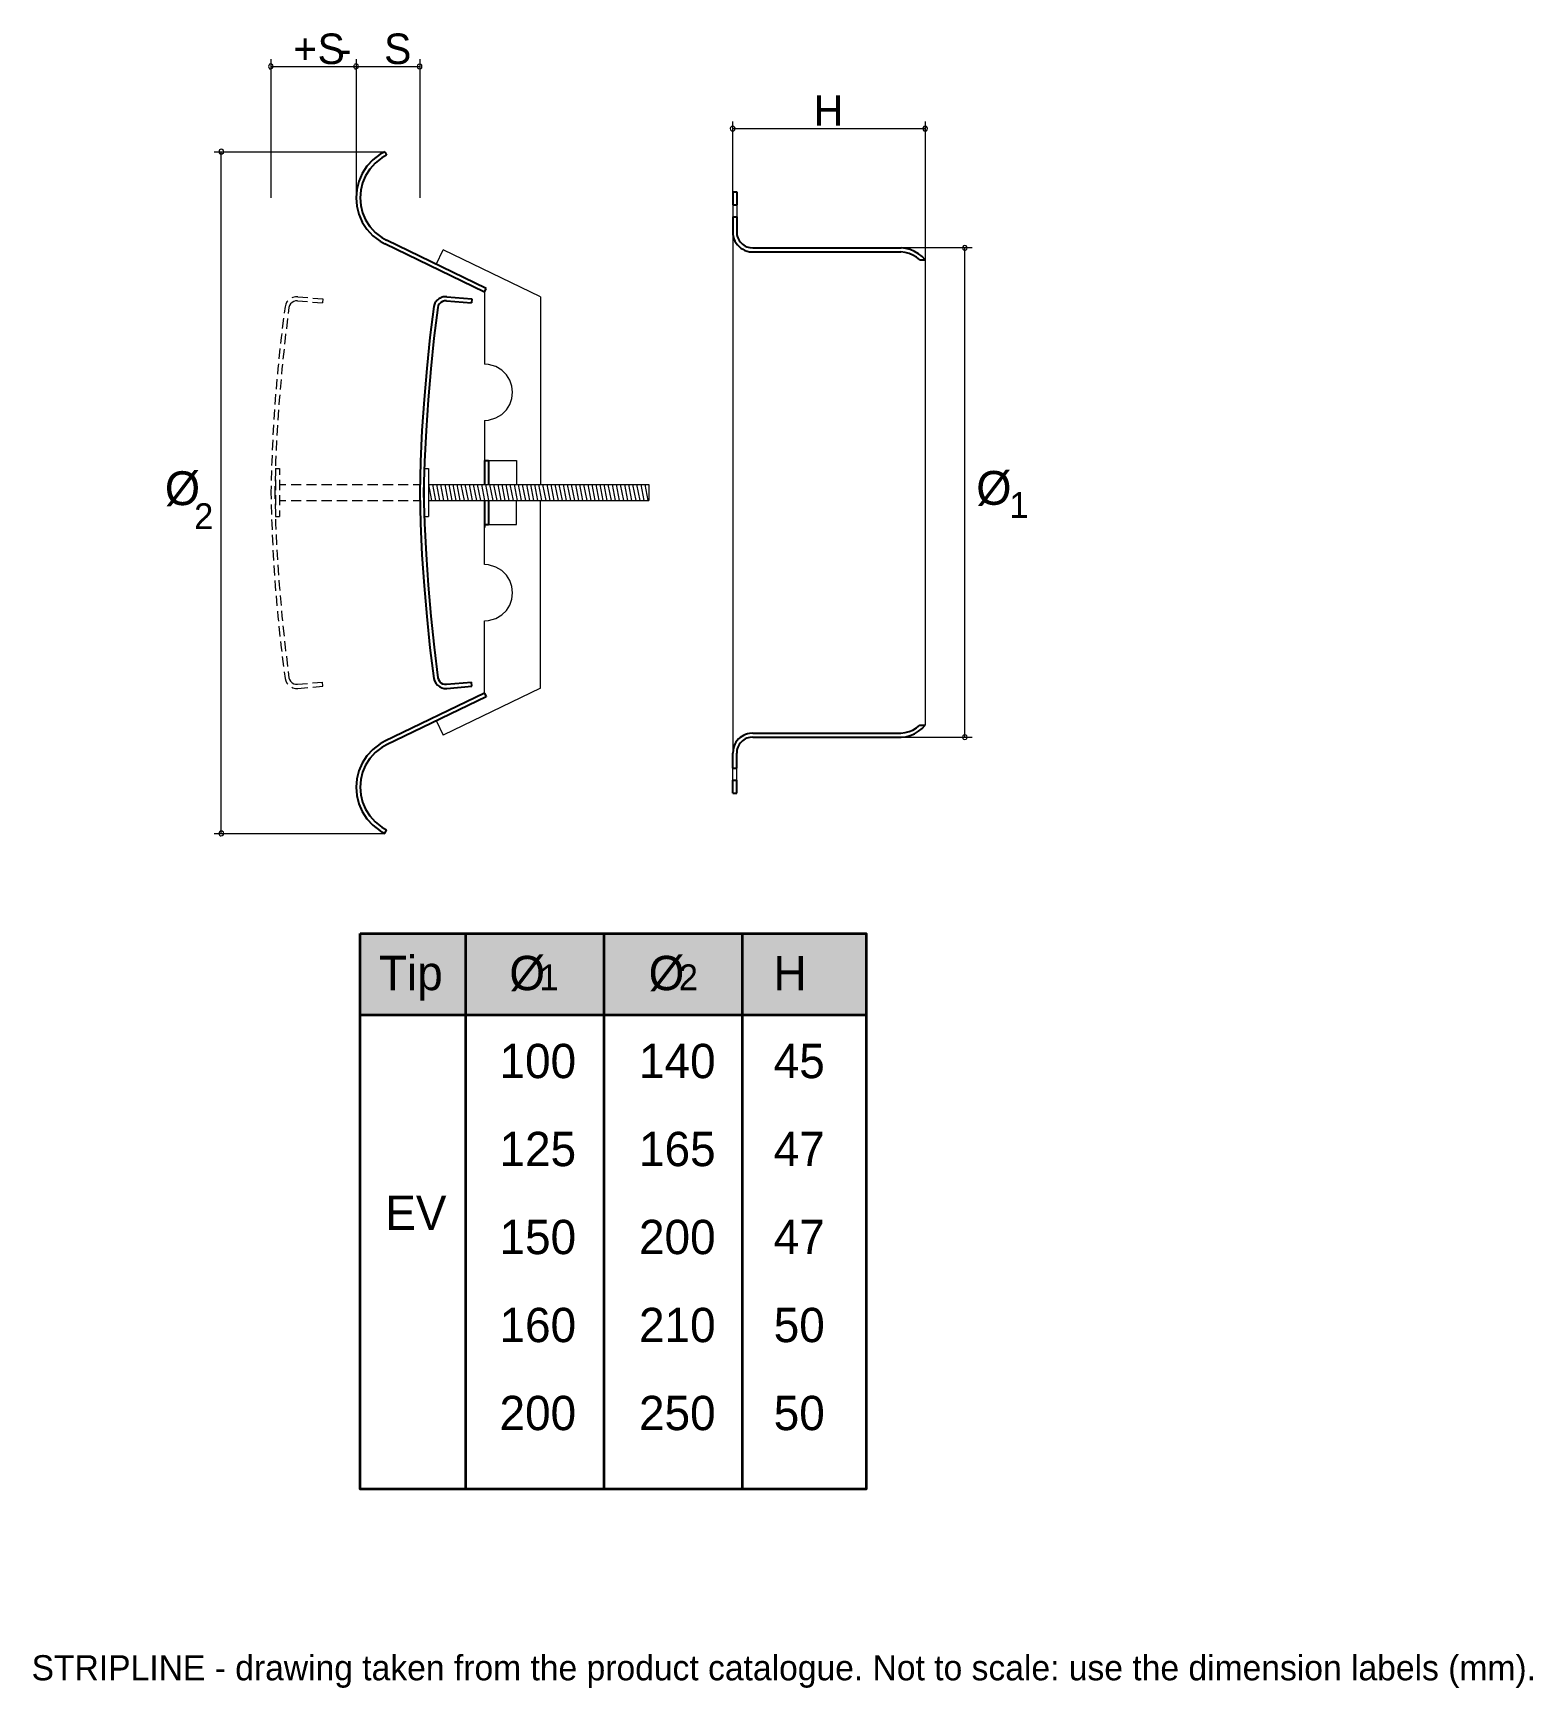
# Model space of a CAD drawing. Extents: x 0 to 239, y -13 to 250.
import ezdxf

# ---------------------------------------------------------------- set-up
doc = ezdxf.new("R2010")
doc.units = 0
for name, color, linetype in [('FILL', 8, 'Continuous'), ('GEOMETRY', 7, 'Continuous'), ('NOTE', 1, 'Continuous'), ('TEXT', 7, 'Continuous')]:
    doc.layers.add(name, color=color, linetype=linetype)

msp = doc.modelspace()

# ---------------------------------------------------------------- hatches: boundary and pattern name
at = {"layer": 'FILL'}
msp.add_hatch(color=7, dxfattribs=at).paths.add_polyline_path([(52.25, 106.79), (132.79, 106.79), (132.79, 93.87), (52.25, 93.87), (52.25, 106.79)])

# ---------------------------------------------------------------- linework, layer by layer
at = {"layer": 'GEOMETRY', "lineweight": 15}
for points in [[(38.44, 244.75), (38.39, 244.96), (38.18, 245.1), (38.01, 245.15), (37.87, 245.12), (37.78, 245.03), (37.72, 244.9), (37.7, 244.76), (37.72, 244.61), (37.78, 244.49), (37.87, 244.4), (38.01, 244.37), (38.18, 244.42), (38.39, 244.56), (38.44, 244.75)], [(52.01, 244.75), (51.96, 244.96), (51.75, 245.1), (51.58, 245.15), (51.44, 245.12), (51.35, 245.03), (51.29, 244.9), (51.27, 244.76), (51.29, 244.61), (51.35, 244.49), (51.44, 244.4), (51.58, 244.37), (51.75, 244.42), (51.96, 244.56), (52.01, 244.75)], [(62.11, 244.75), (62.06, 244.96), (61.93, 245.09), (61.74, 245.14), (61.54, 245.09), (61.4, 244.96), (61.35, 244.75), (61.4, 244.56), (61.54, 244.43), (61.74, 244.38), (61.93, 244.43), (62.06, 244.56), (62.11, 244.75)], [(111.91, 234.88), (111.86, 235.06), (111.72, 235.2), (111.54, 235.24), (111.33, 235.2), (111.19, 235.06), (111.15, 234.88), (111.19, 234.67), (111.33, 234.53), (111.54, 234.49), (111.72, 234.53), (111.86, 234.67), (111.91, 234.88)], [(142.53, 234.88), (142.49, 235.06), (142.35, 235.2), (142.17, 235.24), (141.96, 235.2), (141.82, 235.06), (141.78, 234.88), (141.82, 234.67), (141.96, 234.53), (142.17, 234.49), (142.35, 234.53), (142.49, 234.67), (142.53, 234.88)], [(30.57, 231.2), (30.52, 231.39), (30.31, 231.54), (30.14, 231.59), (30, 231.56), (29.91, 231.48), (29.85, 231.35), (29.83, 231.2), (29.85, 231.06), (29.91, 230.93), (30, 230.84), (30.14, 230.82), (30.31, 230.87), (30.52, 231.02), (30.57, 231.2)], [(148.85, 215.89), (148.8, 216.07), (148.66, 216.21), (148.48, 216.28), (148.27, 216.21), (148.14, 216.07), (148.09, 215.89), (148.14, 215.71), (148.27, 215.57), (148.48, 215.5), (148.66, 215.57), (148.8, 215.71), (148.85, 215.89)], [(148.85, 138.06), (148.8, 138.24), (148.66, 138.38), (148.48, 138.43), (148.27, 138.38), (148.14, 138.24), (148.09, 138.06), (148.14, 137.85), (148.27, 137.72), (148.48, 137.67), (148.66, 137.72), (148.8, 137.85), (148.85, 138.06)], [(30.57, 122.75), (30.52, 122.93), (30.31, 123.08), (30.14, 123.12), (30, 123.09), (29.9, 123.01), (29.85, 122.88), (29.83, 122.74), (29.85, 122.59), (29.9, 122.47), (30, 122.38), (30.13, 122.35), (30.31, 122.4), (30.52, 122.54), (30.57, 122.75)]]:
    msp.add_lwpolyline(points, close=True, dxfattribs=at)
for points in [[(38.05, 245.9), (38.05, 223.86)], [(51.62, 245.9), (51.62, 223.86)], [(61.74, 245.9), (61.74, 223.86)], [(38.05, 244.75), (61.74, 244.75)], [(111.54, 224.82), (111.54, 236.02)], [(111.54, 234.88), (142.17, 234.88)], [(142.17, 236.02), (142.17, 213.98)], [(29.03, 231.2), (56.19, 231.2)], [(30.18, 122.75), (30.18, 231.2)], [(149.63, 215.89), (138.33, 215.89)], [(148.48, 138.06), (148.48, 215.89)], [(138.33, 138.06), (149.63, 138.06)], [(29.03, 122.75), (56.19, 122.75)]]:
    msp.add_lwpolyline(points, dxfattribs=at)
at = {"layer": 'GEOMETRY', "lineweight": 25}
for points in [[(56.19, 231.2), (55.43, 230.79), (54.27, 229.9), (53.33, 228.87), (52.59, 227.72), (52.06, 226.48), (51.75, 225.19), (51.64, 223.87), (51.74, 222.54), (52.06, 221.25), (52.59, 220.01), (53.32, 218.86), (54.27, 217.83), (55.43, 216.95), (56.19, 216.53)], [(56.46, 230.63), (55.73, 230.22), (54.67, 229.39), (53.8, 228.44), (53.13, 227.38), (52.65, 226.25), (52.36, 225.07), (52.26, 223.87), (52.36, 222.66), (52.65, 221.48), (53.13, 220.35), (53.8, 219.3), (54.67, 218.35), (55.73, 217.52), (56.46, 217.11)], [(56.19, 231.2), (56.46, 230.63)], [(111.54, 224.82), (112.18, 224.82)], [(111.54, 224.82), (111.54, 222.75)], [(112.18, 224.82), (112.18, 222.75)], [(111.54, 222.75), (112.18, 222.75)], [(111.54, 220.85), (111.54, 218.44), (111.56, 218.05), (111.63, 217.68), (111.74, 217.32), (111.9, 216.98), (112.08, 216.66), (112.31, 216.37), (112.56, 216.1), (112.85, 215.87), (113.16, 215.67), (113.49, 215.5), (113.85, 215.37), (114.23, 215.29), (114.73, 215.25)], [(111.54, 220.85), (112.18, 220.85)], [(112.18, 220.85), (112.18, 218.44)], [(72.05, 208.86), (56.19, 216.53)], [(72.33, 209.44), (56.46, 217.11)], [(112.18, 218.44), (112.21, 218), (112.26, 217.75), (112.35, 217.5), (112.46, 217.27), (112.59, 217.05), (112.74, 216.84), (112.92, 216.65), (113.11, 216.47), (113.32, 216.32), (113.54, 216.19), (113.77, 216.08), (114.02, 215.99), (114.27, 215.94), (114.73, 215.89)], [(114.73, 215.89), (138.33, 215.89)], [(142.17, 213.98), (141.66, 214.51), (141.09, 214.97), (140.44, 215.34), (139.78, 215.64), (139.07, 215.82), (138.33, 215.89)], [(114.73, 215.25), (138.31, 215.25)], [(141.29, 213.98), (140.79, 214.4), (140.21, 214.74), (139.6, 215.02), (138.98, 215.18), (138.31, 215.25)], [(141.29, 213.98), (142.17, 213.98)], [(66.04, 208.13), (65.65, 208.11), (65.48, 208.08), (65.32, 208.04), (65.16, 207.98), (65, 207.91), (64.85, 207.83), (64.71, 207.73), (64.58, 207.63), (64.46, 207.51), (64.35, 207.38), (64.26, 207.24), (64.17, 207.09), (64.11, 206.94), (63.99, 206.55)], [(66.04, 208.13), (70.03, 207.79)], [(72.05, 208.86), (72.33, 209.44)], [(63.99, 206.55), (63.37, 201.63), (62.87, 196.72), (62.43, 191.78), (62.11, 186.85), (61.88, 181.91), (61.74, 176.98)], [(64.61, 206.43), (64.01, 201.54), (63.49, 196.65), (63.07, 191.74), (62.75, 186.82), (62.5, 181.89), (62.36, 176.98)], [(65.99, 207.49), (65.67, 207.47), (65.37, 207.39), (65.09, 207.23), (64.89, 207), (64.7, 206.73), (64.61, 206.43)], [(65.99, 207.49), (69.96, 207.14)], [(70.03, 207.79), (69.96, 207.14)], [(72.05, 182.07), (72.05, 178.24)], [(72.05, 182.07), (72.67, 182.07)], [(72.67, 182.07), (72.67, 178.24)], [(61.74, 176.98), (61.88, 172.02), (62.11, 167.08), (62.43, 162.14), (62.87, 157.23), (63.37, 152.29), (63.99, 147.38), (64.11, 147.01), (64.29, 146.65), (64.57, 146.35), (64.89, 146.1), (65.26, 145.91), (65.65, 145.82), (66.04, 145.82)], [(62.36, 176.98), (62.5, 172.04), (62.76, 167.13), (63.07, 162.21), (63.49, 157.3), (64.02, 152.39), (64.61, 147.5), (64.71, 147.2), (64.89, 146.95), (65.1, 146.72), (65.37, 146.55), (65.67, 146.46), (65.99, 146.46)], [(72.05, 175.69), (72.05, 171.4)], [(72.67, 175.69), (72.67, 171.88)], [(72.05, 171.88), (72.67, 171.88)], [(72.05, 145.06), (56.19, 137.42)], [(65.99, 146.46), (69.96, 146.81)], [(66.04, 145.82), (70.03, 146.17)], [(70.03, 146.17), (69.96, 146.81)], [(72.05, 145.06), (72.33, 144.49)], [(72.33, 144.49), (56.46, 136.85)], [(138.31, 138.68), (138.98, 138.77), (139.6, 138.93), (140.21, 139.19), (140.79, 139.53), (141.29, 139.97)], [(138.33, 138.06), (139.07, 138.13), (139.78, 138.31), (140.44, 138.59), (141.09, 138.98), (141.66, 139.44), (142.17, 139.97)], [(141.29, 139.97), (142.17, 139.97)], [(56.19, 137.42), (55.43, 136.98), (54.27, 136.1), (53.32, 135.07), (52.59, 133.93), (52.06, 132.69), (51.74, 131.4), (51.64, 130.07), (51.75, 128.75), (52.06, 127.46), (52.59, 126.22), (53.33, 125.07), (54.27, 124.04), (55.43, 123.16), (56.19, 122.75)], [(114.73, 138.68), (114.23, 138.66), (113.89, 138.58), (113.57, 138.47), (113.27, 138.34), (112.98, 138.17), (112.72, 137.98), (112.47, 137.76), (112.25, 137.51), (112.06, 137.25), (111.89, 136.96), (111.76, 136.66), (111.65, 136.33), (111.59, 135.99), (111.54, 135.49)], [(114.73, 138.06), (114.27, 138.01), (114.02, 137.96), (113.77, 137.87), (113.54, 137.77), (113.32, 137.63), (113.11, 137.48), (112.92, 137.31), (112.74, 137.11), (112.59, 136.91), (112.46, 136.68), (112.35, 136.45), (112.27, 136.2), (112.21, 135.95), (112.18, 135.49)], [(114.73, 138.68), (138.31, 138.68)], [(114.73, 138.06), (138.33, 138.06)], [(56.46, 136.85), (55.73, 136.43), (54.67, 135.61), (53.8, 134.65), (53.13, 133.6), (52.65, 132.47), (52.36, 131.29), (52.26, 130.08), (52.36, 128.88), (52.65, 127.7), (53.13, 126.57), (53.8, 125.51), (54.67, 124.56), (55.73, 123.73), (56.46, 123.32)], [(111.54, 133.1), (111.54, 135.49)], [(112.18, 133.1), (112.18, 135.49)], [(111.54, 133.1), (112.18, 133.1)], [(111.54, 129.13), (111.54, 131.2)], [(111.54, 131.2), (112.18, 131.2)], [(111.54, 129.13), (112.18, 129.13)], [(112.18, 129.13), (112.18, 131.2)], [(56.19, 122.75), (56.46, 123.32)]]:
    msp.add_lwpolyline(points, dxfattribs=at)
at = {"layer": 'GEOMETRY', "lineweight": 13}
for points in [[(111.54, 222.75), (111.54, 220.85)], [(112.18, 222.75), (112.18, 220.85)], [(111.54, 218.44), (111.54, 135.49)], [(64.38, 213.27), (65.49, 215.57)], [(80.98, 208.11), (65.49, 215.57)], [(142.17, 213.98), (142.17, 139.97)], [(42.37, 208.13), (41.97, 208.11), (41.56, 208.02), (41.38, 207.95)], [(42.37, 208.13), (43.95, 207.99)], [(72.05, 208.86), (72.05, 197.39)], [(80.98, 208.11), (80.98, 178.24)], [(40.32, 206.55), (40.19, 205.49)], [(40.76, 207.44), (40.62, 207.3), (40.44, 206.94), (40.32, 206.54)], [(40.94, 206.43), (40.83, 205.44)], [(42.32, 207.49), (42, 207.47), (41.7, 207.39), (41.43, 207.23), (41.2, 207), (41.04, 206.73), (40.94, 206.43)], [(42.32, 207.49), (43.91, 207.35)], [(44.71, 207.28), (46.29, 207.14)], [(44.75, 207.92), (46.36, 207.79)], [(46.36, 207.79), (46.29, 207.14)], [(40.09, 204.69), (39.89, 203.08)], [(40.71, 204.64), (40.53, 203.03)], [(39.8, 202.28), (39.7, 201.63), (39.61, 200.67)], [(40.42, 202.23), (40.35, 201.54), (40.23, 200.6)], [(39.27, 197.46), (39.2, 196.72), (39.11, 195.82)], [(39.52, 199.86), (39.36, 198.26)], [(40.16, 199.8), (39.98, 198.19)], [(39.04, 195.02), (38.9, 193.41)], [(39.68, 194.97), (39.54, 193.34)], [(39.91, 197.38), (39.82, 196.65), (39.75, 195.78)], [(72.05, 188.45), (72.67, 188.5), (73.84, 188.84), (74.8, 189.4), (75.54, 190.13), (76.07, 190.99), (76.39, 191.94), (76.5, 192.93), (76.39, 193.92), (76.07, 194.86), (75.54, 195.72), (74.79, 196.45), (73.84, 197), (72.67, 197.34), (72.05, 197.39)], [(38.83, 192.61), (38.76, 191.78), (38.72, 190.98)], [(39.47, 192.54), (39.41, 191.74), (39.36, 190.93)], [(38.67, 190.18), (38.56, 188.57)], [(39.29, 190.13), (39.17, 188.5)], [(38.49, 187.74), (38.44, 186.85), (38.39, 186.14)], [(39.13, 187.7), (39.08, 186.82), (39.04, 186.07)], [(72.05, 188.45), (72.05, 182.07)], [(38.37, 185.33), (38.28, 183.7)], [(38.99, 185.26), (38.92, 183.66)], [(38.26, 182.9), (38.21, 181.91), (38.19, 181.27)], [(38.88, 182.83), (38.83, 181.89), (38.81, 181.22)], [(72.67, 182.07), (77.15, 182.07)], [(77.15, 182.07), (77.15, 178.24)], [(38.17, 180.47), (38.12, 178.86)], [(38.79, 180.42), (38.74, 178.79)], [(38.81, 180.81), (39.43, 180.81), (39.43, 179.8)], [(38.81, 180.81), (38.81, 179.8)], [(62.48, 180.81), (63.12, 180.81)], [(62.48, 180.81), (62.48, 173.14)], [(63.12, 180.81), (63.12, 173.14)], [(38.1, 178.03), (38.05, 176.98)], [(38.05, 176.98), (38.1, 175.9)], [(38.72, 177.99), (38.69, 176.98), (38.72, 175.96)], [(38.81, 179), (38.81, 177.37)], [(38.81, 176.56), (38.81, 174.96)], [(39.43, 179), (39.43, 177.37)], [(39.43, 178.24), (40.46, 178.24)], [(39.43, 176.56), (39.43, 174.96)], [(41.29, 178.24), (42.89, 178.24)], [(43.72, 178.24), (45.33, 178.24)], [(46.13, 178.24), (47.76, 178.24)], [(48.57, 178.24), (50.2, 178.24)], [(51, 178.24), (52.63, 178.24)], [(53.43, 178.24), (55.06, 178.24)], [(55.87, 178.24), (57.5, 178.24)], [(58.3, 178.24), (59.91, 178.24)], [(60.73, 178.24), (61.77, 178.24)], [(63.12, 178.24), (98.2, 178.24)], [(63.12, 178.24), (63.6, 175.69)], [(63.76, 178.24), (64.25, 175.69)], [(64.41, 178.24), (64.91, 175.69)], [(65.05, 178.24), (65.55, 175.69)], [(65.72, 178.24), (66.2, 175.69)], [(66.36, 178.24), (66.86, 175.69)], [(67, 178.24), (67.51, 175.69)], [(67.67, 178.24), (68.15, 175.69)], [(68.31, 178.24), (68.81, 175.69)], [(68.95, 178.24), (69.46, 175.69)], [(69.62, 178.24), (70.1, 175.69)], [(70.26, 178.24), (70.77, 175.69)], [(70.9, 178.24), (71.41, 175.69)], [(71.57, 178.24), (72.05, 175.69)], [(72.21, 178.24), (72.69, 175.69)], [(72.86, 178.24), (73.36, 175.69)], [(73.5, 178.24), (74, 175.69)], [(74.16, 178.24), (74.65, 175.69)], [(74.81, 178.24), (75.31, 175.69)], [(75.45, 178.24), (75.95, 175.69)], [(76.11, 178.24), (76.6, 175.69)], [(76.76, 178.24), (77.26, 175.69)], [(77.4, 178.24), (77.91, 175.69)], [(78.07, 178.24), (78.55, 175.69)], [(78.71, 178.24), (79.21, 175.69)], [(79.35, 178.24), (79.86, 175.69)], [(80.02, 178.24), (80.5, 175.69)], [(80.66, 178.24), (81.14, 175.69)], [(81.3, 178.24), (81.81, 175.69)], [(81.95, 178.24), (82.45, 175.69)], [(82.61, 178.24), (83.09, 175.69)], [(83.26, 178.24), (83.76, 175.69)], [(83.9, 178.24), (84.4, 175.69)], [(84.56, 178.24), (85.05, 175.69)], [(85.21, 178.24), (85.71, 175.69)], [(85.85, 178.24), (86.36, 175.69)], [(86.52, 178.24), (87, 175.69)], [(87.16, 178.24), (87.66, 175.69)], [(87.8, 178.24), (88.31, 175.69)], [(88.47, 178.24), (88.95, 175.69)], [(89.11, 178.24), (89.59, 175.69)], [(89.75, 178.24), (90.26, 175.69)], [(90.4, 178.24), (90.9, 175.69)], [(91.06, 178.24), (91.54, 175.69)], [(91.7, 178.24), (92.21, 175.69)], [(92.35, 178.24), (92.85, 175.69)], [(93.01, 178.24), (93.49, 175.69)], [(93.66, 178.24), (94.16, 175.69)], [(94.3, 178.24), (94.8, 175.69)], [(94.96, 178.24), (95.45, 175.69)], [(95.61, 178.24), (96.11, 175.69)], [(96.25, 178.24), (96.75, 175.69)], [(96.91, 178.24), (97.4, 175.69)], [(97.56, 178.24), (98.04, 175.69)], [(98.2, 178.24), (98.2, 175.69)], [(38.12, 175.09), (38.17, 173.49)], [(38.74, 175.16), (38.79, 173.53)], [(38.81, 174.13), (38.81, 173.14), (39.43, 173.14)], [(39.43, 175.69), (40.46, 175.69)], [(39.43, 174.13), (39.43, 173.14)], [(41.29, 175.69), (42.89, 175.69)], [(43.72, 175.69), (45.33, 175.69)], [(46.13, 175.69), (47.76, 175.69)], [(48.57, 175.69), (50.2, 175.69)], [(51, 175.69), (52.63, 175.69)], [(53.43, 175.69), (55.06, 175.69)], [(55.87, 175.69), (57.5, 175.69)], [(58.3, 175.69), (59.91, 175.69)], [(60.73, 175.69), (61.77, 175.69)], [(63.12, 175.69), (98.2, 175.69)], [(77.15, 171.88), (77.15, 175.69)], [(80.98, 145.84), (80.98, 175.69)], [(38.19, 172.66), (38.21, 172.02), (38.26, 171.05)], [(38.81, 172.73), (38.83, 172.04), (38.88, 171.1)], [(62.48, 173.14), (63.12, 173.14)], [(72.05, 165.5), (72.05, 171.88)], [(72.67, 171.88), (77.15, 171.88)], [(38.28, 170.25), (38.37, 168.62)], [(38.92, 170.29), (38.99, 168.66)], [(38.39, 167.82), (38.44, 167.08), (38.49, 166.18)], [(39.04, 167.86), (39.08, 167.13), (39.13, 166.25)], [(38.56, 165.38), (38.67, 163.78)], [(39.17, 165.45), (39.29, 163.82)], [(72.05, 156.57), (72.67, 156.61), (73.84, 156.94), (74.79, 157.49), (75.54, 158.21), (76.07, 159.07), (76.38, 160.02), (76.49, 161.02), (76.38, 162.01), (76.06, 162.96), (75.53, 163.82), (74.79, 164.56), (73.84, 165.11), (72.67, 165.45), (72.05, 165.5)], [(38.72, 162.95), (38.76, 162.14), (38.83, 161.34)], [(39.36, 163.02), (39.41, 162.21), (39.47, 161.41)], [(38.9, 160.54), (39.04, 158.93)], [(39.11, 158.1), (39.2, 157.23), (39.27, 156.5)], [(39.54, 160.58), (39.68, 158.98)], [(39.75, 158.17), (39.82, 157.3), (39.91, 156.57)], [(39.36, 155.69), (39.52, 154.09)], [(39.98, 155.74), (40.16, 154.13)], [(72.05, 145.06), (72.05, 156.57)], [(39.61, 153.28), (39.7, 152.29), (39.8, 151.68)], [(40.23, 153.33), (40.35, 152.39), (40.42, 151.72)], [(39.89, 150.87), (40.09, 149.27)], [(40.53, 150.92), (40.71, 149.31)], [(40.19, 148.46), (40.32, 147.38), (40.44, 147.02), (40.62, 146.65), (40.76, 146.49)], [(40.83, 148.51), (40.94, 147.5)], [(40.94, 147.5), (41.04, 147.2), (41.2, 146.95), (41.43, 146.72), (41.7, 146.56), (42, 146.46), (42.32, 146.46)], [(41.38, 146), (41.56, 145.91), (41.98, 145.82), (42.37, 145.82)], [(42.32, 146.46), (43.91, 146.6)], [(42.37, 145.82), (43.95, 145.96)], [(44.71, 146.67), (46.29, 146.81)], [(44.75, 146.03), (46.36, 146.17)], [(46.36, 146.17), (46.29, 146.81)], [(80.98, 145.84), (65.49, 138.36)], [(64.38, 140.68), (65.49, 138.36)], [(111.54, 131.2), (111.54, 133.1)], [(112.18, 131.2), (112.18, 133.1)]]:
    msp.add_lwpolyline(points, dxfattribs=at)
at = {"layer": 'GEOMETRY', "lineweight": 35}
msp.add_lwpolyline([(52.25, 106.79), (132.79, 106.79), (132.79, 18.41), (52.25, 18.41), (52.25, 106.79)], close=True, dxfattribs=at)
for points in [[(69.04, 106.79), (69.04, 18.41)], [(91.04, 106.79), (91.04, 18.41)], [(113.04, 106.79), (113.04, 18.41)], [(52.25, 93.87), (132.79, 93.87)]]:
    msp.add_lwpolyline(points, dxfattribs=at)

# ---------------------------------------------------------------- texts
at = {"layer": 'NOTE'}
msp.add_text('STRIPLINE - drawing taken from the product catalogue. Not to scale: use the dimension labels (mm).', height=4, dxfattribs=at).set_placement((0, -12))
at = {"layer": 'TEXT'}
for s, height, p in [('+', 4.86, (41.63, 245.14)), ('S', 4.86, (45.5, 245.14)), ('S', 4.86, (56.08, 245.14)), ('-', 4.86, (48.71, 245.14)), ('H', 4.86, (124.42, 235.32)), ('Ø', 5.38, (21.21, 174.97)), ('Ø', 5.38, (150.29, 175.02)), ('1', 4.1, (155.55, 172.94)), ('2', 4.1, (25.86, 171.16)), ('Tip', 5.464, (55.26, 97.8)), ('Ø', 5.46, (76.01, 97.8)), ('Ø', 5.46, (98.17, 97.8)), ('H', 5.46, (118.02, 97.8)), ('1', 4.1, (80.79, 97.8)), ('2', 4.1, (102.96, 97.8)), ('100', 5.464, (74.44, 83.8)), ('140', 5.464, (96.63, 83.8)), ('45', 5.464, (118.06, 83.8)), ('125', 5.464, (74.44, 69.8)), ('165', 5.464, (96.63, 69.8)), ('47', 5.464, (118.06, 69.8)), ('EV', 5.464, (56.26, 59.65)), ('150', 5.464, (74.44, 55.8)), ('200', 5.464, (96.63, 55.8)), ('47', 5.464, (118.06, 55.8)), ('160', 5.464, (74.44, 41.8)), ('210', 5.464, (96.63, 41.8)), ('50', 5.464, (118.06, 41.8)), ('200', 5.464, (74.44, 27.8)), ('250', 5.464, (96.63, 27.8)), ('50', 5.464, (118.06, 27.8))]:
    msp.add_text(s, height=height, dxfattribs=at).set_placement(p)

doc.saveas('drawing.dxf')
